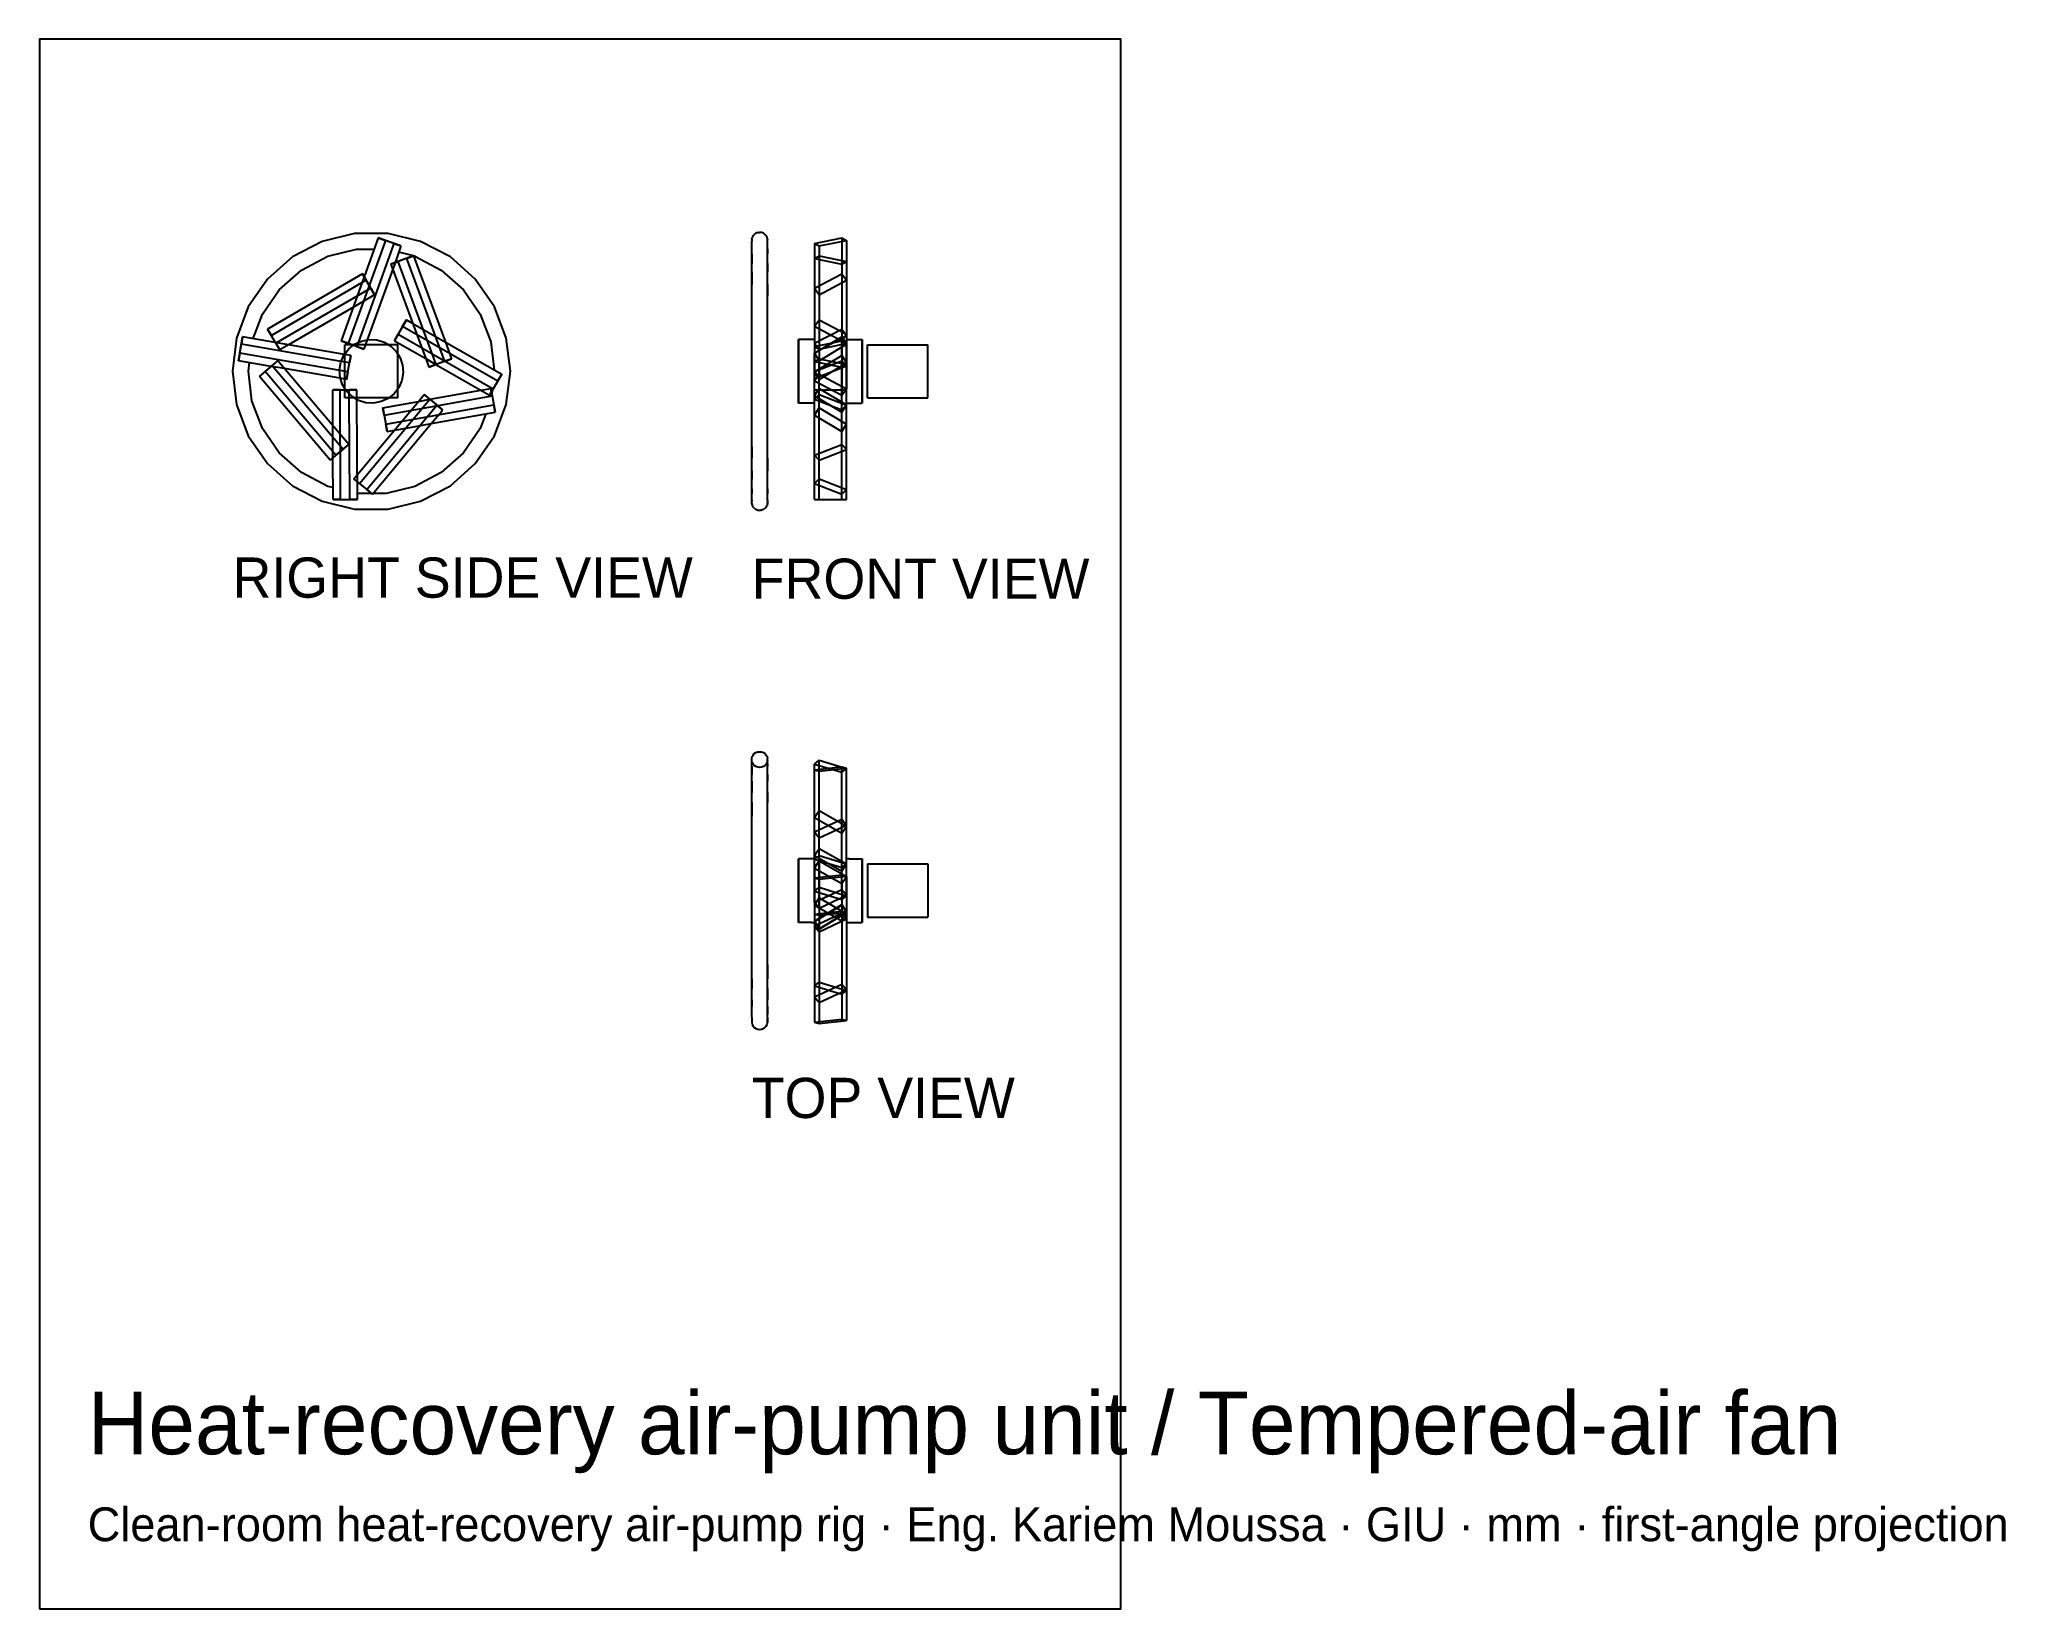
# Model space of a CAD drawing. Header units: millimetres. Extents: x -372 to -250, y -27 to 70.
import ezdxf

# ---------------------------------------------------------------- set-up
doc = ezdxf.new("R2010")
doc.units = ezdxf.units.MM
for name, color, linetype in [('BORDER', 7, 'Continuous'), ('HIDDEN', 8, 'Continuous'), ('TEXT', 5, 'Continuous'), ('VISIBLE', 7, 'Continuous')]:
    doc.layers.add(name, color=color, linetype=linetype)

msp = doc.modelspace()

# ---------------------------------------------------------------- linework, layer by layer
at = {"layer": 'BORDER'}
msp.add_lwpolyline([(-372.06, -27.11), (-304.85, -27.11), (-304.85, 70.44), (-372.06, 70.44)], close=True, dxfattribs=at)
at = {"layer": 'HIDDEN'}
for points in [[(-350.03, 57.75), (-352.34, 51.34)], [(-350.03, 57.75), (-351, 58.1)], [(-350.03, 57.75), (-349.59, 57.59)], [(-323.89, 57.75), (-323.6, 57.59)], [(-323.6, 57.59), (-321.91, 57.94)], [(-323.6, 57.59), (-323.6, 51.18)], [(-349.25, 56.82), (-350.22, 56.46)], [(-349.96, 56.55), (-350.1, 56.15)], [(-349.25, 56.82), (-348.81, 56.98)], [(-349.25, 56.82), (-346.89, 50.42)], [(-323.89, 56.82), (-323.6, 56.98)], [(-323.89, 56.82), (-322.2, 56.46)], [(-323.89, 56.82), (-323.89, 50.42)], [(-323.6, 56.98), (-321.91, 56.62)], [(-323.6, 56.98), (-323.6, 50.58)], [(-322.2, 56.46), (-321.91, 56.62)], [(-322.2, 56.46), (-322.2, 50.06)], [(-321.91, 56.62), (-321.91, 50.22)], [(-351.88, 55.67), (-352.1, 55.05)], [(-351.47, 54.97), (-351.99, 55.86)], [(-351.23, 54.56), (-351.71, 55.39)], [(-323.6, 54.56), (-321.91, 55.46)], [(-351.47, 54.97), (-357.36, 51.54)], [(-351.23, 54.56), (-352.55, 53.79)], [(-351.47, 54.97), (-351.23, 54.56)], [(-323.89, 54.97), (-323.6, 54.56)], [(-323.6, 54.56), (-323.6, 51.13)], [(-349.49, 52.6), (-350, 51.7)], [(-349.49, 52.6), (-349.25, 53)], [(-349.49, 52.6), (-343.57, 49.21)], [(-348.86, 52.78), (-346.83, 51.62)], [(-323.89, 52.6), (-323.6, 53)], [(-323.89, 52.6), (-322.2, 51.7)], [(-323.89, 52.6), (-323.89, 49.21)], [(-323.6, 53), (-321.91, 52.11)], [(-323.6, 53), (-323.6, 49.62)], [(-359.61, 50.92), (-359.43, 51.94)], [(-357.36, 51.54), (-357.88, 52.43)], [(-357.12, 51.13), (-357.39, 51.59)], [(-357.36, 51.54), (-357.12, 51.13)], [(-356.57, 51.45), (-357.12, 51.13)], [(-352.34, 51.34), (-353.31, 51.69)], [(-349.78, 51.45), (-353.08, 51.45)], [(-353.08, 48.15), (-353.08, 51.45)], [(-352.84, 51.19), (-352.47, 51.48)], [(-352.84, 51.19), (-352.51, 51.45)], [(-351.89, 51.18), (-352.65, 51.45)], [(-352.47, 51.48), (-352.04, 51.68)], [(-352.34, 51.34), (-351.89, 51.18)], [(-352.04, 51.68), (-351.57, 51.78)], [(-351.69, 51.75), (-351.89, 51.18)], [(-351.57, 51.78), (-351.09, 51.75)], [(-351.09, 51.75), (-350.64, 51.61)], [(-350.64, 51.61), (-350.23, 51.37)], [(-350.36, 51.45), (-350.23, 51.37)], [(-350.23, 51.37), (-349.88, 51.04)], [(-350.23, 51.37), (-349.88, 51.04)], [(-349.78, 48.15), (-349.78, 51.45)], [(-348.4, 51.53), (-348.05, 50.59)], [(-346.83, 51.62), (-346.45, 50.58)], [(-324.88, 51.78), (-324.88, 51.75)], [(-324.88, 51.75), (-324.88, 51.61)], [(-324.88, 51.61), (-324.88, 51.37)], [(-324.88, 51.37), (-324.88, 51.04)], [(-323.89, 51.34), (-322.2, 51.69)], [(-323.89, 51.59), (-323.89, 51.34)], [(-323.89, 51.34), (-323.6, 51.18)], [(-323.6, 51.18), (-321.94, 51.52)], [(-323.15, 51.37), (-322.17, 51.89)], [(-322.2, 52.43), (-322.2, 51.69)], [(-322.2, 51.7), (-321.91, 52.11)], [(-322.2, 50.78), (-322.2, 51.94)], [(-322.2, 51.7), (-322.2, 48.31)], [(-322.2, 51.69), (-321.96, 51.55)], [(-321.91, 52.11), (-321.91, 48.72)], [(-320.92, 51.78), (-320.92, 51.75)], [(-320.92, 51.75), (-320.92, 51.61)], [(-320.92, 51.61), (-320.92, 51.37)], [(-320.92, 51.37), (-320.92, 51.04)], [(-320.59, 51.45), (-316.85, 51.45)], [(-320.59, 48.15), (-320.59, 51.45)], [(-316.85, 48.15), (-316.85, 51.45)], [(-359.61, 50.92), (-359.69, 50.46)], [(-352.89, 49.76), (-359.61, 50.92)], [(-358.03, 49.79), (-357.24, 50.45)], [(-356.83, 49.97), (-357.65, 50.11)], [(-353.41, 49.9), (-353.33, 50.37)], [(-353.33, 50.37), (-353.14, 50.81)], [(-352.79, 50.32), (-353.31, 50.41)], [(-353.14, 50.81), (-352.84, 51.19)], [(-352.71, 50.78), (-353.1, 50.85)], [(-353.08, 50.88), (-352.84, 51.19)], [(-352.97, 49.3), (-352.79, 50.32)], [(-352.89, 49.76), (-352.71, 50.78)], [(-352.71, 50.78), (-352.79, 50.32)], [(-349.88, 51.04), (-349.78, 50.87)], [(-349.88, 51.04), (-349.63, 50.63)], [(-349.63, 50.63), (-349.49, 50.18)], [(-349.49, 50.18), (-349.45, 49.7)], [(-348.05, 50.59), (-347.42, 50.22)], [(-346.89, 50.42), (-347.86, 50.06)], [(-346.45, 50.58), (-347.29, 50.27)], [(-346.89, 50.42), (-346.45, 50.58)], [(-324.88, 51.04), (-324.88, 50.63)], [(-324.88, 50.63), (-324.88, 50.18)], [(-324.88, 50.18), (-324.88, 49.7)], [(-323.89, 49.76), (-322.2, 50.78)], [(-323.89, 50.42), (-323.6, 50.58)], [(-323.89, 50.42), (-322.2, 50.06)], [(-323.6, 50.58), (-321.91, 50.22)], [(-323.6, 49.3), (-321.91, 50.32)], [(-322.2, 50.78), (-321.91, 50.32)], [(-322.2, 45.25), (-322.2, 50.45)], [(-322.2, 50.06), (-321.91, 50.22)], [(-321.91, 50.32), (-321.91, 50.41)], [(-320.92, 51.04), (-320.92, 50.63)], [(-320.92, 50.63), (-320.92, 50.18)], [(-320.92, 50.18), (-320.92, 49.7)], [(-358.03, 49.79), (-358.39, 49.48)], [(-353.63, 44.58), (-358.03, 49.79)], [(-353.37, 49.42), (-353.41, 49.9)], [(-353.23, 48.97), (-353.37, 49.42)], [(-352.97, 49.3), (-353.36, 49.37)], [(-352.98, 48.56), (-353.23, 48.97)], [(-352.89, 49.76), (-352.97, 49.3)], [(-349.53, 49.23), (-349.72, 48.79)], [(-349.45, 49.7), (-349.53, 49.23)], [(-343.57, 49.21), (-344.08, 48.31)], [(-343.57, 49.21), (-343.33, 49.62)], [(-324.88, 49.7), (-324.88, 49.23)], [(-324.88, 49.23), (-324.88, 48.79)], [(-323.89, 49.76), (-323.89, 49.85)], [(-323.89, 49.76), (-323.6, 49.3)], [(-323.89, 49.21), (-323.6, 49.62)], [(-323.89, 49.21), (-322.2, 48.31)], [(-323.6, 49.3), (-323.6, 49.9)], [(-323.6, 49.62), (-321.91, 48.72)], [(-320.92, 49.7), (-320.92, 49.23)], [(-320.92, 49.23), (-320.92, 48.79)], [(-353.36, 48.65), (-353.83, 48.65)], [(-353.36, 48.65), (-352.33, 48.66)], [(-353.34, 41.83), (-353.36, 48.65)], [(-352.98, 48.56), (-353.08, 48.73)], [(-353.08, 48.66), (-352.8, 48.66)], [(-349.78, 48.15), (-353.08, 48.15)], [(-352.63, 48.23), (-352.98, 48.56)], [(-352.63, 48.23), (-352.98, 48.56)], [(-352.33, 48.66), (-352.8, 48.66)], [(-352.8, 48.15), (-352.8, 48.66)], [(-352.5, 48.15), (-352.63, 48.23)], [(-352.22, 47.99), (-352.63, 48.23)], [(-352.33, 48.05), (-352.33, 48.66)], [(-351.77, 47.85), (-352.22, 47.99)], [(-352.16, 42.82), (-347.79, 48.06)], [(-351.29, 47.82), (-351.77, 47.85)], [(-350.82, 47.92), (-351.29, 47.82)], [(-350.39, 48.12), (-350.82, 47.92)], [(-350.64, 47.07), (-343.92, 48.28)], [(-350.02, 48.41), (-350.39, 48.12)], [(-350.02, 48.41), (-350.35, 48.15)], [(-349.72, 48.79), (-350.02, 48.41)], [(-349.78, 48.72), (-350.02, 48.41)], [(-350.01, 46.13), (-348.51, 47.93)], [(-348.51, 47.93), (-347.79, 48.06)], [(-347.79, 48.06), (-348.15, 48.36)], [(-347.79, 48.06), (-347, 47.4)], [(-344.63, 48.63), (-344.01, 48.74)], [(-344.01, 48.74), (-343.97, 48.51)], [(-343.92, 48.28), (-344.01, 48.74)], [(-343.92, 48.28), (-343.74, 47.26)], [(-324.88, 48.79), (-324.88, 48.41)], [(-324.88, 48.41), (-324.88, 48.12)], [(-324.88, 48.12), (-324.88, 47.92)], [(-324.88, 47.92), (-324.88, 47.82)], [(-324.88, 47.82), (-324.88, 47.82)], [(-323.89, 48.28), (-323.6, 48.74)], [(-323.89, 48.65), (-322.2, 48.66)], [(-323.89, 44.58), (-323.89, 48.65)], [(-323.89, 48.65), (-323.6, 48.65)], [(-323.89, 48.06), (-323.6, 48.36)], [(-323.89, 48.28), (-322.2, 47.26)], [(-323.89, 47.07), (-323.89, 48.28)], [(-323.89, 48.06), (-322.2, 47.4)], [(-323.89, 42.82), (-323.89, 48.06)], [(-323.6, 48.74), (-321.91, 47.72)], [(-323.6, 47.53), (-323.6, 48.74)], [(-323.6, 48.65), (-321.91, 48.66)], [(-323.6, 44.27), (-323.6, 48.65)], [(-323.6, 48.36), (-321.91, 47.7)], [(-323.6, 43.12), (-323.6, 48.36)], [(-322.2, 48.31), (-321.91, 48.72)], [(-322.2, 41.84), (-322.2, 48.66)], [(-322.2, 48.66), (-321.91, 48.66)], [(-322.2, 47.26), (-321.91, 47.72)], [(-322.2, 47.4), (-321.91, 47.7)], [(-321.91, 44.94), (-321.91, 48.66)], [(-321.91, 46.51), (-321.91, 47.72)], [(-321.91, 42.46), (-321.91, 47.7)], [(-320.92, 48.79), (-320.92, 48.41)], [(-320.92, 48.41), (-320.92, 48.12)], [(-320.92, 48.12), (-320.92, 47.92)], [(-320.92, 47.92), (-320.92, 47.82)], [(-320.92, 47.82), (-320.92, 47.82)], [(-320.59, 48.15), (-316.85, 48.15)], [(-350.64, 47.07), (-350.72, 47.53)], [(-350.64, 47.07), (-350.45, 46.05)], [(-348.69, 46.37), (-347.71, 46.55)], [(-347.71, 46.55), (-347.06, 47.32)], [(-323.89, 47.07), (-323.6, 47.53)], [(-323.89, 47.07), (-322.2, 46.05)], [(-323.6, 47.53), (-321.91, 46.51)], [(-322.2, 42.16), (-322.2, 47.4)], [(-322.2, 46.05), (-322.2, 47.26)], [(-322.2, 46.05), (-321.91, 46.51)], [(-353.82, 44.42), (-353.82, 46.41)], [(-353.63, 44.58), (-352.84, 45.25)], [(-352.84, 45.25), (-352.96, 45.39)], [(-352.84, 45.25), (-352.92, 45.18)], [(-323.89, 44.58), (-322.2, 45.25)], [(-322.2, 45.25), (-321.91, 44.94)], [(-353.63, 44.58), (-353.99, 44.27)], [(-352.52, 43.12), (-352.31, 43.37)], [(-352.52, 43.12), (-352.31, 42.94)], [(-352.16, 42.82), (-352.52, 43.12)], [(-352.16, 42.82), (-351.36, 42.16)], [(-323.89, 42.82), (-323.6, 43.12)], [(-323.89, 42.82), (-322.2, 42.16)], [(-323.6, 43.12), (-321.91, 42.46)], [(-353.34, 41.83), (-353.81, 41.83)], [(-353.34, 41.83), (-352.3, 41.84)], [(-323.89, 41.83), (-322.2, 41.84)], [(-322.2, 42.16), (-321.91, 42.46)], [(-322.2, 41.84), (-321.91, 41.84)], [(-327.76, 25.49), (-327.79, 25.61)], [(-327.71, 25.39), (-327.76, 25.49)], [(-327.63, 25.3), (-327.71, 25.39)], [(-327.53, 25.23), (-327.63, 25.3)], [(-327.42, 25.19), (-327.53, 25.23)], [(-327.3, 25.17), (-327.42, 25.19)], [(-327.18, 25.19), (-327.3, 25.17)], [(-327.07, 25.23), (-327.18, 25.19)], [(-326.97, 25.3), (-327.07, 25.23)], [(-326.89, 25.39), (-326.97, 25.3)], [(-326.84, 25.49), (-326.89, 25.39)], [(-326.81, 25.61), (-326.84, 25.49)], [(-323.89, 25.39), (-322.2, 24.88)], [(-323.89, 25.04), (-322.25, 25.21)], [(-323.89, 18.32), (-323.89, 25.04)], [(-323.89, 25.04), (-323.6, 24.95)], [(-323.6, 24.95), (-321.97, 25.13)], [(-323.6, 18.24), (-323.6, 24.95)], [(-322.2, 18.51), (-322.2, 25.22)], [(-322.2, 24.88), (-321.91, 25.11)], [(-322.2, 18.96), (-322.2, 24.88)], [(-323.89, 22.07), (-323.6, 22.51)], [(-323.89, 22.07), (-322.2, 21.1)], [(-323.89, 21.75), (-323.89, 22.07)], [(-323.6, 22.51), (-321.91, 21.54)], [(-323.6, 22.13), (-323.6, 22.51)], [(-323.89, 21.17), (-322.2, 21.96)], [(-323.89, 16.8), (-323.89, 21.17)], [(-323.89, 21.17), (-323.6, 20.81)], [(-323.6, 20.81), (-321.91, 21.6)], [(-323.6, 16.44), (-323.6, 20.81)], [(-322.2, 17.6), (-322.2, 21.96)], [(-322.2, 21.96), (-321.91, 21.6)], [(-322.2, 21.1), (-321.91, 21.54)], [(-322.2, 18.74), (-322.2, 21.1)], [(-321.91, 17.24), (-321.91, 21.6)], [(-321.91, 21), (-321.91, 21.6)], [(-321.91, 21.29), (-321.91, 21.54)], [(-321.91, 19.19), (-321.91, 21.29)], [(-323.71, 19.61), (-323.6, 19.71)], [(-323.6, 19.71), (-323.6, 20.15)], [(-323.6, 19.71), (-321.91, 19.19)], [(-324.88, 19.51), (-324.88, 19.43)], [(-324.88, 19.51), (-324.88, 19.51)], [(-324.88, 19.43), (-324.88, 19.24)], [(-324.88, 19.24), (-324.88, 18.94)], [(-324.88, 18.94), (-324.88, 18.57)], [(-324.88, 18.57), (-324.88, 18.14)], [(-323.89, 18.32), (-322.2, 18.51)], [(-323.6, 19.37), (-323.6, 17.07)], [(-323.6, 18.24), (-321.91, 18.42)], [(-323, 19.2), (-322.2, 18.96)], [(-322.2, 18.96), (-321.91, 19.19)], [(-322.2, 18.51), (-321.91, 18.42)], [(-321.91, 18.42), (-321.91, 19.51)], [(-320.92, 19.51), (-320.92, 19.43)], [(-320.92, 19.51), (-320.92, 19.51)], [(-320.92, 19.43), (-320.92, 19.24)], [(-320.92, 19.24), (-320.92, 18.94)], [(-320.92, 18.94), (-320.92, 18.57)], [(-320.92, 18.57), (-320.92, 18.14)], [(-320.59, 19.18), (-316.85, 19.18)], [(-320.59, 19.18), (-320.59, 15.88)], [(-316.85, 19.18), (-316.85, 15.88)], [(-324.88, 18.14), (-324.88, 17.67)], [(-324.88, 17.67), (-324.88, 17.19)], [(-324.88, 17.19), (-324.88, 16.74)], [(-323.89, 18.32), (-323.6, 18.24)], [(-323.89, 16.8), (-322.2, 17.6)], [(-323.89, 17.49), (-323.89, 16.62)], [(-323.67, 17.68), (-323.6, 17.73)], [(-323.6, 17.73), (-322.04, 17.25)], [(-323.6, 17.73), (-323.6, 11.84)], [(-323.6, 16.44), (-321.91, 17.24)], [(-322.2, 17.6), (-321.91, 17.24)], [(-321.91, 17.21), (-321.91, 16.09)], [(-320.92, 18.14), (-320.92, 17.67)], [(-320.92, 17.67), (-320.92, 17.19)], [(-320.92, 17.19), (-320.92, 16.74)], [(-324.88, 16.74), (-324.88, 16.33)], [(-324.88, 16.33), (-324.88, 15.98)], [(-324.88, 15.98), (-324.88, 15.73)], [(-323.89, 16.62), (-323.6, 17.07)], [(-323.89, 16.8), (-323.6, 16.44)], [(-323.89, 15.62), (-322.2, 16.66)], [(-323.89, 15.6), (-322.2, 16.63)], [(-323.89, 16.62), (-322.2, 15.65)], [(-323.89, 16.07), (-322.2, 16.25)], [(-323.89, 15.33), (-322.2, 16.12)], [(-323.89, 16.07), (-323.89, 11.6)], [(-323.89, 16.07), (-323.6, 15.99)], [(-323.6, 17.07), (-321.91, 16.09)], [(-323.6, 15.15), (-321.91, 16.19)], [(-323.6, 15.99), (-321.91, 16.17)], [(-323.6, 15.13), (-321.91, 16.16)], [(-323.6, 15.99), (-323.6, 9.27)], [(-322.2, 17.08), (-322.2, 15.65)], [(-322.2, 16.66), (-322.2, 16.63)], [(-322.2, 16.66), (-321.91, 16.19)], [(-322.2, 16.63), (-321.91, 16.16)], [(-322.2, 16.25), (-322.2, 11.08)], [(-322.2, 16.25), (-321.91, 16.17)], [(-322.2, 16.12), (-322.2, 11.72)], [(-322.2, 16.12), (-321.91, 15.77)], [(-322.2, 15.65), (-321.91, 16.09)], [(-321.91, 16.19), (-321.91, 16.16)], [(-321.91, 16.17), (-321.91, 11.32)], [(-320.92, 16.74), (-320.92, 16.33)], [(-320.92, 16.33), (-320.92, 15.98)], [(-320.92, 15.98), (-320.92, 15.73)], [(-324.88, 15.73), (-324.88, 15.59)], [(-324.88, 15.59), (-324.88, 15.55)], [(-323.89, 15.62), (-323.89, 15.6)], [(-323.89, 15.62), (-323.6, 15.15)], [(-323.89, 15.6), (-323.6, 15.13)], [(-323.89, 15.33), (-323.89, 10.93)], [(-323.89, 15.33), (-323.6, 14.97)], [(-323.6, 14.97), (-321.91, 15.77)], [(-323.6, 15.15), (-323.6, 15.13)], [(-323.6, 14.97), (-323.6, 10.57)], [(-321.91, 15.77), (-321.91, 11.36)], [(-320.92, 15.73), (-320.92, 15.59)], [(-320.92, 15.59), (-320.92, 15.55)], [(-320.59, 15.88), (-316.85, 15.88)], [(-323.89, 11.6), (-323.6, 11.84)], [(-323.89, 10.93), (-322.2, 11.72)], [(-323.6, 11.84), (-321.91, 11.32)], [(-323.6, 10.57), (-321.91, 11.36)], [(-322.2, 11.72), (-321.91, 11.36)], [(-323.89, 10.93), (-323.6, 10.57)]]:
    msp.add_lwpolyline(points, dxfattribs=at)
at = {"layer": 'VISIBLE'}
for points in [[(-354.49, 57.87), (-356.34, 56.91)], [(-352.47, 58.37), (-354.49, 57.87)], [(-350.56, 57.94), (-352.87, 51.53)], [(-350.39, 58.37), (-352.47, 58.37)], [(-351, 58.1), (-351.88, 55.67)], [(-351, 58.1), (-350.56, 57.94)], [(-349.59, 57.59), (-350.56, 57.94)], [(-348.37, 57.87), (-350.39, 58.37)], [(-349.59, 57.59), (-349.96, 56.55)], [(-346.52, 56.91), (-348.37, 57.87)], [(-327.79, 58.02), (-327.76, 58.12)], [(-327.79, 58.02), (-327.79, 58)], [(-327.79, 58), (-327.79, 57.88)], [(-327.79, 57.88), (-327.79, 57.88)], [(-327.79, 57.83), (-327.79, 57.88)], [(-327.79, 57.41), (-327.79, 57.83)], [(-327.74, 58.15), (-327.76, 58.12)], [(-327.71, 58.22), (-327.74, 58.15)], [(-327.68, 58.26), (-327.71, 58.22)], [(-327.63, 58.31), (-327.68, 58.26)], [(-327.59, 58.34), (-327.63, 58.31)], [(-327.53, 58.38), (-327.59, 58.34)], [(-327.48, 58.4), (-327.53, 58.38)], [(-327.42, 58.42), (-327.48, 58.4)], [(-327.42, 58.42), (-327.36, 58.43)], [(-327.36, 58.43), (-327.3, 58.43)], [(-327.24, 58.43), (-327.3, 58.43)], [(-327.18, 58.42), (-327.24, 58.43)], [(-327.12, 58.4), (-327.18, 58.42)], [(-327.07, 58.38), (-327.12, 58.4)], [(-327.07, 58.38), (-327.01, 58.34)], [(-326.97, 58.31), (-327.01, 58.34)], [(-326.92, 58.26), (-326.97, 58.31)], [(-326.92, 58.26), (-326.89, 58.22)], [(-326.86, 58.15), (-326.89, 58.22)], [(-326.84, 58.12), (-326.86, 58.15)], [(-326.81, 58.02), (-326.84, 58.12)], [(-326.81, 58.02), (-326.81, 58)], [(-326.81, 57.88), (-326.81, 58)], [(-326.81, 57.83), (-326.81, 57.88)], [(-326.81, 57.41), (-326.81, 57.83)], [(-323.89, 57.75), (-322.2, 58.1)], [(-323.89, 57.75), (-323.89, 51.59)], [(-322.2, 58.1), (-322.2, 52.43)], [(-322.2, 58.1), (-321.91, 57.94)], [(-321.91, 57.94), (-321.91, 51.53)], [(-356.34, 56.91), (-357.89, 55.53)], [(-355.77, 56.09), (-354.14, 56.95)], [(-354.14, 56.95), (-352.35, 57.39)], [(-352.35, 57.39), (-351.26, 57.39)], [(-350.22, 56.46), (-349.78, 56.62)], [(-350.22, 56.46), (-348.4, 51.53)], [(-348.81, 56.98), (-349.78, 56.62)], [(-349.78, 56.62), (-347.42, 50.22)], [(-348.82, 56.97), (-349.73, 57.2)], [(-348.81, 56.98), (-346.83, 51.62)], [(-348.72, 56.95), (-348.8, 56.97)], [(-348.72, 56.95), (-347.09, 56.09)], [(-344.97, 55.53), (-346.52, 56.91)], [(-327.79, 57.1), (-327.79, 57.41)], [(-327.79, 57.11), (-327.79, 56.5)], [(-327.79, 56.5), (-327.79, 57.1)], [(-327.79, 55.98), (-327.79, 56.5)], [(-326.81, 57.41), (-326.81, 57.11)], [(-326.81, 57.12), (-326.81, 57.41)], [(-326.81, 56.5), (-326.81, 57.12)], [(-326.81, 56.5), (-326.81, 55.98)], [(-326.81, 55.99), (-326.81, 56.5)], [(-357.89, 55.53), (-359.08, 53.81)], [(-351.99, 55.86), (-357.88, 52.43)], [(-351.75, 55.46), (-357.64, 52.02)], [(-357.15, 54.87), (-355.77, 56.09)], [(-352.1, 55.05), (-353.31, 51.69)], [(-351.99, 55.86), (-351.75, 55.46)], [(-351.71, 55.39), (-351.75, 55.46)], [(-350.1, 56.15), (-351.69, 51.75)], [(-347.09, 56.09), (-345.71, 54.87)], [(-343.78, 53.81), (-344.97, 55.53)], [(-327.79, 55.98), (-327.79, 55.2)], [(-327.79, 55.2), (-327.79, 55.98)], [(-327.79, 54.49), (-327.79, 55.2)], [(-326.81, 55.2), (-326.81, 55.99)], [(-326.81, 55.2), (-326.81, 54.49)], [(-326.81, 54.49), (-326.81, 55.2)], [(-323.89, 54.97), (-322.2, 55.86)], [(-322.2, 55.86), (-322.2, 52.43)], [(-322.2, 55.86), (-321.91, 55.46)], [(-321.91, 55.46), (-321.91, 52.02)], [(-359.08, 53.81), (-359.81, 51.87)], [(-358.2, 53.35), (-357.15, 54.87)], [(-352.55, 53.79), (-356.57, 51.45)], [(-345.71, 54.87), (-344.66, 53.35)], [(-343.05, 51.87), (-343.78, 53.81)], [(-327.79, 54.49), (-327.79, 54.49)], [(-327.79, 53.58), (-327.79, 54.49)], [(-326.81, 53.58), (-326.81, 54.49)], [(-323.89, 54.97), (-323.89, 51.54)], [(-358.78, 51.83), (-358.2, 53.35)], [(-349.25, 53), (-349.77, 52.11)], [(-349.25, 53), (-348.86, 52.78)], [(-344.66, 53.35), (-344.01, 51.63)], [(-327.79, 52.73), (-327.79, 53.58)], [(-327.79, 51.75), (-327.79, 52.73)], [(-326.81, 52.73), (-326.81, 53.58)], [(-326.81, 52.73), (-326.81, 52.73)], [(-326.81, 51.75), (-326.81, 52.73)], [(-359.81, 51.87), (-360.06, 49.8)], [(-359.69, 50.46), (-359.51, 51.48)], [(-359.43, 51.94), (-359.51, 51.48)], [(-353.31, 50.41), (-359.51, 51.48)], [(-353.1, 50.85), (-359.43, 51.94)], [(-357.88, 52.43), (-357.64, 52.02)], [(-357.39, 51.59), (-357.64, 52.02)], [(-353.31, 51.69), (-352.87, 51.53)], [(-349.78, 51.45), (-353.08, 51.45)], [(-353.08, 48.15), (-353.08, 51.45)], [(-352.65, 51.45), (-352.87, 51.53)], [(-352.51, 51.45), (-352.47, 51.48)], [(-352.47, 51.48), (-352.04, 51.68)], [(-352.04, 51.68), (-351.57, 51.78)], [(-351.57, 51.78), (-351.09, 51.75)], [(-351.09, 51.75), (-350.64, 51.61)], [(-350.64, 51.61), (-350.36, 51.45)], [(-350, 51.7), (-349.77, 52.11)], [(-350, 51.7), (-348.05, 50.59)], [(-349.78, 48.15), (-349.78, 51.45)], [(-349.77, 52.11), (-343.85, 48.72)], [(-346.83, 51.62), (-343.33, 49.62)], [(-344.01, 51.63), (-343.79, 49.88)], [(-342.79, 49.8), (-343.05, 51.87)], [(-327.79, 50.8), (-327.79, 51.75)], [(-326.81, 50.8), (-326.81, 51.75)], [(-324.88, 51.78), (-324.88, 51.78)], [(-324.88, 51.68), (-324.88, 51.78)], [(-323.89, 51.78), (-324.88, 51.78)], [(-324.88, 51.48), (-324.88, 51.68)], [(-324.88, 51.19), (-324.88, 51.48)], [(-323.89, 51.54), (-322.2, 52.43)], [(-323.89, 50.92), (-322.2, 51.94)], [(-323.89, 51.54), (-323.6, 51.13)], [(-323.6, 50.46), (-321.91, 51.48)], [(-323.6, 51.13), (-323.15, 51.37)], [(-322.2, 52.43), (-321.91, 52.02)], [(-322.2, 51.94), (-321.91, 51.48)], [(-322.17, 51.89), (-321.91, 52.02)], [(-321.96, 51.55), (-321.91, 51.53)], [(-321.94, 51.52), (-321.91, 51.53)], [(-321.91, 51.78), (-320.92, 51.78)], [(-321.91, 50.41), (-321.91, 51.48)], [(-320.92, 51.78), (-320.92, 51.78)], [(-320.92, 51.68), (-320.92, 51.78)], [(-320.92, 51.48), (-320.92, 51.68)], [(-320.92, 51.19), (-320.92, 51.48)], [(-320.59, 51.45), (-316.85, 51.45)], [(-320.59, 48.15), (-320.59, 51.45)], [(-316.85, 48.15), (-316.85, 51.45)], [(-357.65, 50.11), (-359.69, 50.46)], [(-359.07, 49.8), (-359.01, 50.34)], [(-358.39, 49.48), (-357.6, 50.15)], [(-357.24, 50.45), (-357.6, 50.15)], [(-353.19, 44.94), (-357.6, 50.15)], [(-352.96, 45.39), (-357.24, 50.45)], [(-353.41, 49.9), (-353.33, 50.37)], [(-353.33, 50.37), (-353.14, 50.81)], [(-353.14, 50.81), (-353.08, 50.88)], [(-349.78, 50.87), (-349.63, 50.63)], [(-349.63, 50.63), (-349.49, 50.18)], [(-349.49, 50.18), (-349.45, 49.7)], [(-348.05, 50.59), (-347.86, 50.06)], [(-347.86, 50.06), (-347.42, 50.22)], [(-347.29, 50.27), (-347.42, 50.22)], [(-347.42, 50.22), (-344.08, 48.31)], [(-327.79, 50.8), (-327.79, 50.8)], [(-327.79, 49.8), (-327.79, 50.8)], [(-326.81, 50.8), (-326.81, 50.8)], [(-326.81, 49.8), (-326.81, 50.8)], [(-324.88, 50.81), (-324.88, 51.19)], [(-324.88, 50.37), (-324.88, 50.81)], [(-324.88, 49.9), (-324.88, 50.37)], [(-323.89, 49.85), (-323.89, 50.92)], [(-323.89, 50.92), (-323.6, 50.46)], [(-323.89, 49.79), (-322.2, 50.45)], [(-323.6, 49.9), (-323.6, 50.46)], [(-323.6, 49.48), (-321.91, 50.15)], [(-322.2, 50.45), (-321.91, 50.15)], [(-321.91, 44.94), (-321.91, 50.15)], [(-320.92, 50.81), (-320.92, 51.19)], [(-320.92, 50.37), (-320.92, 50.81)], [(-320.92, 49.9), (-320.92, 50.37)], [(-360.06, 49.8), (-359.81, 47.73)], [(-358.85, 47.97), (-359.07, 49.8)], [(-353.99, 44.27), (-358.39, 49.48)], [(-353.36, 49.37), (-356.83, 49.97)], [(-353.37, 49.42), (-353.41, 49.9)], [(-353.23, 48.97), (-353.37, 49.42)], [(-353.08, 48.73), (-353.23, 48.97)], [(-349.53, 49.23), (-349.72, 48.79)], [(-349.45, 49.7), (-349.53, 49.23)], [(-343.33, 49.62), (-343.85, 48.72)], [(-343.05, 47.73), (-342.79, 49.8)], [(-327.79, 48.8), (-327.79, 49.8)], [(-326.81, 48.8), (-326.81, 49.8)], [(-324.88, 49.42), (-324.88, 49.9)], [(-324.88, 48.97), (-324.88, 49.42)], [(-324.88, 48.56), (-324.88, 48.97)], [(-323.89, 44.58), (-323.89, 49.79)], [(-323.89, 49.79), (-323.6, 49.48)], [(-323.6, 44.27), (-323.6, 49.48)], [(-320.92, 49.42), (-320.92, 49.9)], [(-320.92, 48.97), (-320.92, 49.42)], [(-320.92, 48.56), (-320.92, 48.97)], [(-359.81, 47.73), (-359.08, 45.79)], [(-358.2, 46.25), (-358.85, 47.97)], [(-353.83, 48.65), (-353.08, 48.66)], [(-353.82, 46.41), (-353.83, 48.65)], [(-349.78, 48.15), (-353.08, 48.15)], [(-352.77, 41.84), (-352.8, 48.15)], [(-352.22, 47.99), (-352.5, 48.15)], [(-352.3, 41.84), (-352.33, 48.05)], [(-351.77, 47.85), (-352.22, 47.99)], [(-351.29, 47.82), (-351.77, 47.85)], [(-351.72, 42.46), (-347.36, 47.7)], [(-350.82, 47.92), (-351.29, 47.82)], [(-350.39, 48.12), (-350.82, 47.92)], [(-350.72, 47.53), (-348.51, 47.93)], [(-350.54, 46.51), (-343.82, 47.72)], [(-350.35, 48.15), (-350.39, 48.12)], [(-349.72, 48.79), (-349.78, 48.72)], [(-348.51, 47.93), (-348.15, 48.36)], [(-348.15, 48.36), (-347.36, 47.7)], [(-347.79, 48.06), (-344.63, 48.63)], [(-347, 47.4), (-347.36, 47.7)], [(-344.08, 48.31), (-343.85, 48.72)], [(-343.97, 48.51), (-343.82, 47.72)], [(-343.93, 48.57), (-343.95, 48.43)], [(-343.74, 47.26), (-343.82, 47.72)], [(-343.78, 45.79), (-343.05, 47.73)], [(-327.79, 47.85), (-327.79, 48.8)], [(-327.79, 46.87), (-327.79, 47.85)], [(-326.81, 47.85), (-326.81, 48.8)], [(-326.81, 46.87), (-326.81, 47.85)], [(-324.88, 48.23), (-324.88, 48.56)], [(-324.88, 47.99), (-324.88, 48.23)], [(-324.88, 47.85), (-324.88, 47.99)], [(-324.88, 47.82), (-324.88, 47.85)], [(-323.89, 47.82), (-324.88, 47.82)], [(-321.91, 47.82), (-320.92, 47.82)], [(-320.92, 48.23), (-320.92, 48.56)], [(-320.92, 47.99), (-320.92, 48.23)], [(-320.92, 47.85), (-320.92, 47.99)], [(-320.92, 47.82), (-320.92, 47.85)], [(-320.59, 48.15), (-316.85, 48.15)], [(-351.36, 42.16), (-347.71, 46.55)], [(-350.72, 47.53), (-350.54, 46.51)], [(-350.45, 46.05), (-350.54, 46.51)], [(-347.71, 46.55), (-343.74, 47.26)], [(-347.06, 47.32), (-347, 47.4)], [(-344.32, 47.16), (-344.66, 46.25)], [(-327.79, 46.02), (-327.79, 46.87)], [(-327.79, 46.87), (-327.79, 46.87)], [(-326.81, 46.02), (-326.81, 46.87)], [(-326.81, 46.87), (-326.81, 46.87)], [(-359.08, 45.79), (-357.89, 44.07)], [(-357.15, 44.73), (-358.2, 46.25)], [(-352.31, 43.37), (-350.01, 46.13)], [(-350.45, 46.05), (-348.69, 46.37)], [(-344.66, 46.25), (-345.71, 44.73)], [(-344.97, 44.07), (-343.78, 45.79)], [(-327.79, 45.11), (-327.79, 46.02)], [(-326.81, 45.11), (-326.81, 46.02)], [(-357.89, 44.07), (-356.34, 42.69)], [(-355.77, 43.51), (-357.15, 44.73)], [(-353.99, 44.27), (-353.19, 44.94)], [(-353.81, 41.83), (-353.82, 44.42)], [(-352.92, 45.18), (-353.19, 44.94)], [(-345.71, 44.73), (-347.09, 43.51)], [(-346.52, 42.69), (-344.97, 44.07)], [(-327.79, 44.4), (-327.79, 45.11)], [(-327.79, 45.11), (-327.79, 44.4)], [(-327.79, 43.61), (-327.79, 44.4)], [(-326.81, 44.4), (-326.81, 45.11)], [(-326.81, 45.11), (-326.81, 45.11)], [(-326.81, 43.62), (-326.81, 44.4)], [(-326.81, 44.4), (-326.81, 43.62)], [(-323.89, 44.58), (-323.6, 44.27)], [(-323.89, 41.83), (-323.89, 44.58)], [(-323.6, 44.27), (-321.91, 44.94)], [(-323.6, 41.83), (-323.6, 44.27)], [(-321.91, 41.84), (-321.91, 44.94)], [(-354.14, 42.65), (-355.77, 43.51)], [(-352.31, 42.94), (-351.72, 42.46)], [(-347.09, 43.51), (-348.72, 42.65)], [(-327.79, 43.62), (-327.79, 43.1)], [(-327.79, 43.1), (-327.79, 43.61)], [(-327.79, 42.48), (-327.79, 43.1)], [(-326.81, 43.1), (-326.81, 43.62)], [(-326.81, 42.48), (-326.81, 43.1)], [(-356.34, 42.69), (-354.49, 41.73)], [(-354.49, 41.73), (-352.47, 41.23)], [(-353.81, 42.57), (-354.14, 42.65)], [(-353.81, 41.83), (-352.77, 41.84)], [(-352.3, 41.84), (-352.77, 41.84)], [(-351.43, 42.21), (-352.31, 42.21)], [(-351.36, 42.16), (-351.72, 42.46)], [(-350.51, 42.21), (-351.32, 42.21)], [(-348.72, 42.65), (-350.51, 42.21)], [(-350.39, 41.23), (-348.37, 41.73)], [(-348.37, 41.73), (-346.52, 42.69)], [(-327.79, 42.49), (-327.79, 42.19)], [(-327.79, 42.19), (-327.79, 42.48)], [(-327.79, 41.77), (-327.79, 42.19)], [(-327.79, 41.81), (-327.79, 41.72)], [(-327.79, 41.72), (-327.79, 41.77)], [(-327.79, 41.6), (-327.79, 41.72)], [(-327.79, 41.58), (-327.79, 41.6)], [(-327.79, 41.58), (-327.76, 41.48)], [(-326.81, 41.58), (-326.84, 41.48)], [(-326.81, 42.49), (-326.81, 42.19)], [(-326.81, 42.19), (-326.81, 42.48)], [(-326.81, 41.77), (-326.81, 42.19)], [(-326.81, 41.81), (-326.81, 41.72)], [(-326.81, 41.72), (-326.81, 41.6)], [(-326.81, 41.6), (-326.81, 41.66)], [(-326.81, 41.58), (-326.81, 41.6)], [(-323.89, 41.83), (-323.6, 41.83)], [(-323.6, 41.83), (-321.91, 41.84)], [(-352.47, 41.23), (-350.39, 41.23)], [(-327.74, 41.45), (-327.76, 41.48)], [(-327.74, 41.45), (-327.71, 41.38)], [(-327.68, 41.34), (-327.71, 41.38)], [(-327.68, 41.34), (-327.63, 41.29)], [(-327.59, 41.26), (-327.63, 41.29)], [(-327.59, 41.26), (-327.53, 41.22)], [(-327.48, 41.2), (-327.53, 41.22)], [(-327.48, 41.2), (-327.42, 41.18)], [(-327.42, 41.18), (-327.36, 41.17)], [(-327.36, 41.17), (-327.3, 41.16)], [(-327.24, 41.17), (-327.3, 41.16)], [(-327.24, 41.17), (-327.18, 41.18)], [(-327.12, 41.2), (-327.18, 41.18)], [(-327.07, 41.22), (-327.12, 41.2)], [(-327.01, 41.26), (-327.07, 41.22)], [(-327.01, 41.26), (-326.97, 41.29)], [(-326.92, 41.34), (-326.97, 41.29)], [(-326.89, 41.38), (-326.92, 41.34)], [(-326.86, 41.45), (-326.89, 41.38)], [(-326.84, 41.48), (-326.86, 41.45)], [(-327.79, 25.73), (-327.76, 25.85)], [(-327.79, 25.49), (-327.79, 25.73)], [(-327.76, 25.85), (-327.71, 25.95)], [(-327.71, 25.95), (-327.63, 26.04)], [(-327.63, 26.04), (-327.53, 26.11)], [(-327.53, 26.11), (-327.42, 26.15)], [(-327.42, 26.15), (-327.3, 26.16)], [(-327.3, 26.16), (-327.18, 26.15)], [(-327.18, 26.15), (-327.07, 26.11)], [(-327.07, 26.11), (-326.97, 26.04)], [(-326.97, 26.04), (-326.89, 25.95)], [(-326.89, 25.95), (-326.84, 25.85)], [(-326.84, 25.85), (-326.81, 25.73)], [(-326.81, 25.43), (-326.81, 25.73)], [(-327.79, 25.43), (-327.79, 25.61)], [(-327.79, 25.23), (-327.79, 25.43)], [(-327.79, 25.24), (-327.79, 24.74)], [(-327.79, 24.74), (-327.79, 25.23)], [(-327.79, 24.32), (-327.79, 24.74)], [(-326.81, 25.27), (-326.81, 25.43)], [(-326.81, 25.43), (-326.81, 25.24)], [(-326.81, 24.74), (-326.81, 25.27)], [(-326.81, 24.33), (-326.81, 24.74)], [(-326.81, 24.74), (-326.81, 24.32)], [(-323.89, 25.39), (-323.6, 25.63)], [(-323.89, 19.47), (-323.89, 25.39)], [(-323.6, 25.63), (-321.91, 25.11)], [(-323.6, 20.15), (-323.6, 25.63)], [(-322.25, 25.21), (-322.2, 25.22)], [(-322.2, 25.22), (-321.91, 25.14)], [(-321.97, 25.13), (-321.91, 25.14)], [(-321.91, 21.6), (-321.91, 25.14)], [(-321.91, 21.29), (-321.91, 25.11)], [(-327.79, 23.62), (-327.79, 24.32)], [(-327.79, 24.32), (-327.79, 23.62)], [(-327.79, 23), (-327.79, 23.62)], [(-326.81, 23.62), (-326.81, 24.33)], [(-326.81, 23.01), (-326.81, 23.62)], [(-326.81, 23.62), (-326.81, 23.01)], [(-327.79, 23.01), (-327.79, 22.15)], [(-327.79, 22.15), (-327.79, 23)], [(-327.79, 21.37), (-327.79, 22.15)], [(-326.81, 22.15), (-326.81, 23.01)], [(-326.81, 21.37), (-326.81, 22.15)], [(-323.6, 20.15), (-323.6, 22.13)], [(-327.79, 20.42), (-327.79, 21.37)], [(-327.79, 21.37), (-327.79, 21.37)], [(-326.81, 20.42), (-326.81, 21.37)], [(-323.89, 19.71), (-323.89, 21.75)], [(-321.91, 19.18), (-321.91, 21.29)], [(-321.91, 19.51), (-321.91, 21)], [(-327.79, 19.51), (-327.79, 20.42)], [(-326.81, 19.51), (-326.81, 20.42)], [(-323.89, 19.71), (-323.6, 20.15)], [(-323.89, 19.71), (-322.2, 18.74)], [(-323.89, 19.47), (-323.71, 19.61)], [(-323.6, 20.15), (-321.91, 19.18)], [(-327.79, 18.51), (-327.79, 19.51)], [(-327.79, 19.51), (-327.79, 19.51)], [(-327.79, 17.53), (-327.79, 18.51)], [(-326.81, 18.51), (-326.81, 19.51)], [(-326.81, 19.51), (-326.81, 19.51)], [(-326.81, 17.53), (-326.81, 18.51)], [(-324.88, 19.47), (-324.88, 19.51)], [(-323.89, 19.51), (-324.88, 19.51)], [(-324.88, 19.33), (-324.88, 19.47)], [(-324.88, 19.08), (-324.88, 19.33)], [(-324.88, 18.73), (-324.88, 19.08)], [(-324.88, 18.32), (-324.88, 18.73)], [(-323.89, 19.47), (-323, 19.2)], [(-323.89, 18.93), (-323.6, 19.37)], [(-323.89, 18.93), (-322.2, 17.96)], [(-323.89, 18.93), (-323.89, 17.49)], [(-323.6, 19.37), (-321.91, 18.4)], [(-322.2, 18.74), (-321.91, 19.18)], [(-322.2, 17.96), (-321.91, 18.4)], [(-321.74, 19.51), (-321.91, 19.51)], [(-321.91, 18.4), (-321.91, 17.21)], [(-321.74, 19.51), (-320.92, 19.51)], [(-320.92, 19.47), (-320.92, 19.51)], [(-320.92, 19.33), (-320.92, 19.47)], [(-320.92, 19.08), (-320.92, 19.33)], [(-320.92, 18.73), (-320.92, 19.08)], [(-320.92, 18.32), (-320.92, 18.73)], [(-320.59, 19.18), (-316.85, 19.18)], [(-320.59, 19.18), (-320.59, 15.88)], [(-316.85, 19.18), (-316.85, 15.88)], [(-327.79, 16.55), (-327.79, 17.53)], [(-326.81, 16.55), (-326.81, 17.53)], [(-324.88, 17.87), (-324.88, 18.32)], [(-324.88, 17.39), (-324.88, 17.87)], [(-324.88, 16.92), (-324.88, 17.39)], [(-323.89, 17.49), (-323.67, 17.68)], [(-323.89, 17.49), (-322.2, 16.97)], [(-323.89, 17.49), (-323.89, 11.6)], [(-322.2, 17.96), (-322.2, 17.08)], [(-322.2, 16.97), (-321.91, 17.21)], [(-322.04, 17.25), (-321.91, 17.21)], [(-321.91, 17.21), (-321.91, 11.32)], [(-320.92, 17.87), (-320.92, 18.32)], [(-320.92, 17.39), (-320.92, 17.87)], [(-320.92, 16.92), (-320.92, 17.39)], [(-327.79, 15.55), (-327.79, 16.55)], [(-326.81, 15.55), (-326.81, 16.55)], [(-324.88, 16.49), (-324.88, 16.92)], [(-324.88, 16.12), (-324.88, 16.49)], [(-324.88, 15.82), (-324.88, 16.12)], [(-322.2, 16.97), (-322.2, 11.08)], [(-320.92, 16.49), (-320.92, 16.92)], [(-320.92, 16.12), (-320.92, 16.49)], [(-320.92, 15.82), (-320.92, 16.12)], [(-327.79, 14.64), (-327.79, 15.55)], [(-326.81, 14.64), (-326.81, 15.55)], [(-324.88, 15.63), (-324.88, 15.82)], [(-324.88, 15.55), (-324.88, 15.63)], [(-324.88, 15.55), (-324.88, 15.55)], [(-324.06, 15.55), (-324.88, 15.55)], [(-324.06, 15.55), (-323.89, 15.55)], [(-321.91, 15.55), (-320.92, 15.55)], [(-320.92, 15.63), (-320.92, 15.82)], [(-320.92, 15.55), (-320.92, 15.63)], [(-320.92, 15.55), (-320.92, 15.55)], [(-320.59, 15.88), (-316.85, 15.88)], [(-327.79, 13.69), (-327.79, 14.64)], [(-327.79, 12.91), (-327.79, 13.69)], [(-327.79, 13.69), (-327.79, 13.69)], [(-326.81, 13.69), (-326.81, 14.64)], [(-326.81, 12.91), (-326.81, 13.69)], [(-327.79, 12.05), (-327.79, 12.91)], [(-326.81, 12.06), (-326.81, 12.91)], [(-326.81, 12.91), (-326.81, 12.05)], [(-327.79, 11.44), (-327.79, 12.05)], [(-327.79, 12.05), (-327.79, 11.44)], [(-327.79, 10.73), (-327.79, 11.44)], [(-326.81, 11.44), (-326.81, 12.06)], [(-326.81, 10.74), (-326.81, 11.44)], [(-326.81, 11.44), (-326.81, 10.74)], [(-323.89, 11.6), (-323.89, 9.35)], [(-323.89, 11.6), (-322.2, 11.08)], [(-322.2, 11.08), (-321.91, 11.32)], [(-322.2, 11.08), (-322.2, 9.53)], [(-321.91, 11.32), (-321.91, 9.45)], [(-327.79, 10.74), (-327.79, 10.32)], [(-327.79, 10.32), (-327.79, 10.73)], [(-327.79, 9.83), (-327.79, 10.32)], [(-327.79, 9.63), (-327.79, 9.83)], [(-326.81, 10.32), (-326.81, 10.74)], [(-326.81, 9.83), (-326.81, 10.32)], [(-326.81, 10.32), (-326.81, 9.82)], [(-326.81, 9.63), (-326.81, 9.83)], [(-327.79, 9.63), (-327.79, 9.33)], [(-327.79, 9.33), (-327.76, 9.21)], [(-327.76, 9.21), (-327.71, 9.11)], [(-327.71, 9.11), (-327.63, 9.02)], [(-327.63, 9.02), (-327.53, 8.95)], [(-327.53, 8.95), (-327.42, 8.91)], [(-327.42, 8.91), (-327.3, 8.89)], [(-327.3, 8.89), (-327.18, 8.91)], [(-327.18, 8.91), (-327.07, 8.95)], [(-327.07, 8.95), (-326.97, 9.02)], [(-326.97, 9.02), (-326.89, 9.11)], [(-326.89, 9.11), (-326.84, 9.21)], [(-326.84, 9.21), (-326.81, 9.33)], [(-326.81, 9.63), (-326.81, 9.45)], [(-326.81, 9.63), (-326.81, 9.33)], [(-326.81, 9.33), (-326.81, 9.57)], [(-323.89, 9.35), (-322.2, 9.53)], [(-323.89, 9.35), (-323.6, 9.27)], [(-323.6, 9.27), (-321.91, 9.45)], [(-322.2, 9.53), (-321.91, 9.45)]]:
    msp.add_lwpolyline(points, dxfattribs=at)

# ---------------------------------------------------------------- texts
at = {"layer": 'TEXT'}
for s, height, p in [('RIGHT SIDE VIEW', 2.5, (-360.06, 35.73)), ('FRONT VIEW', 2.5, (-327.79, 35.66)), ('TOP VIEW', 2.5, (-327.79, 3.39)), ('Heat-recovery air-pump unit / Tempered-air fan', 3.9, (-369.06, -17.51)), ('Clean-room heat-recovery air-pump rig · Eng. Kariem Moussa · GIU · mm · first-angle projection', 2.1, (-369.06, -22.91))]:
    msp.add_text(s, height=height, dxfattribs=at).set_placement(p)

doc.saveas('drawing.dxf')
